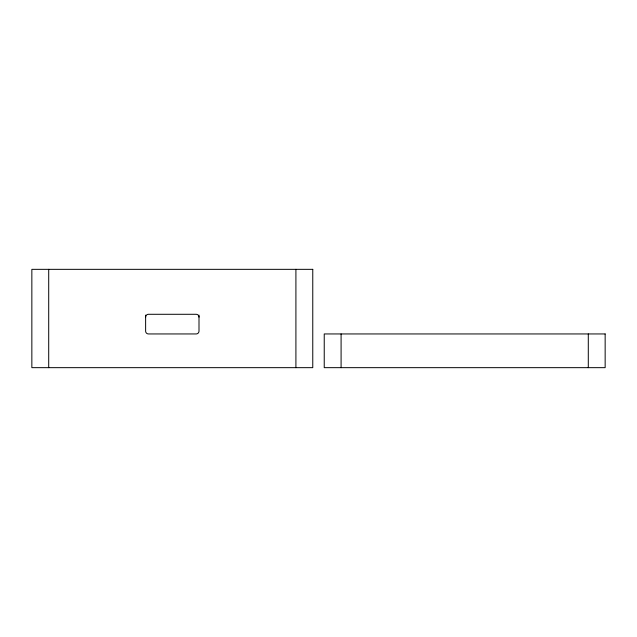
<?xml version="1.0" encoding="UTF-8"?>
<svg xmlns="http://www.w3.org/2000/svg" width="637" height="637" viewBox="0 0 637 637"><rect width="100%" height="100%" fill="white"/><g stroke="black" fill="none" stroke-linecap="round" stroke-linejoin="round"><path stroke-width="0.96" d="M588.293 333.947L588.293 367.66M341.09 333.947L341.09 367.66M295.91 269.34L295.91 367.66M198.999 315.108L198.999 331.144A2.811 2.811 0 0 1 196.188 333.947L148.429 333.947A2.811 2.811 0 0 1 145.626 331.144L145.626 315.108M48.707 269.34L48.707 367.66M198.999 317.099A2.811 2.811 0 0 0 196.188 314.288L148.429 314.288A2.811 2.811 0 0 0 145.626 317.099M312.767 269.34L31.85 269.34L31.85 367.66L312.767 367.66L312.767 269.34M605.15 333.947L324.233 333.947L324.233 367.66L605.15 367.66L605.15 333.947"/></g></svg>
